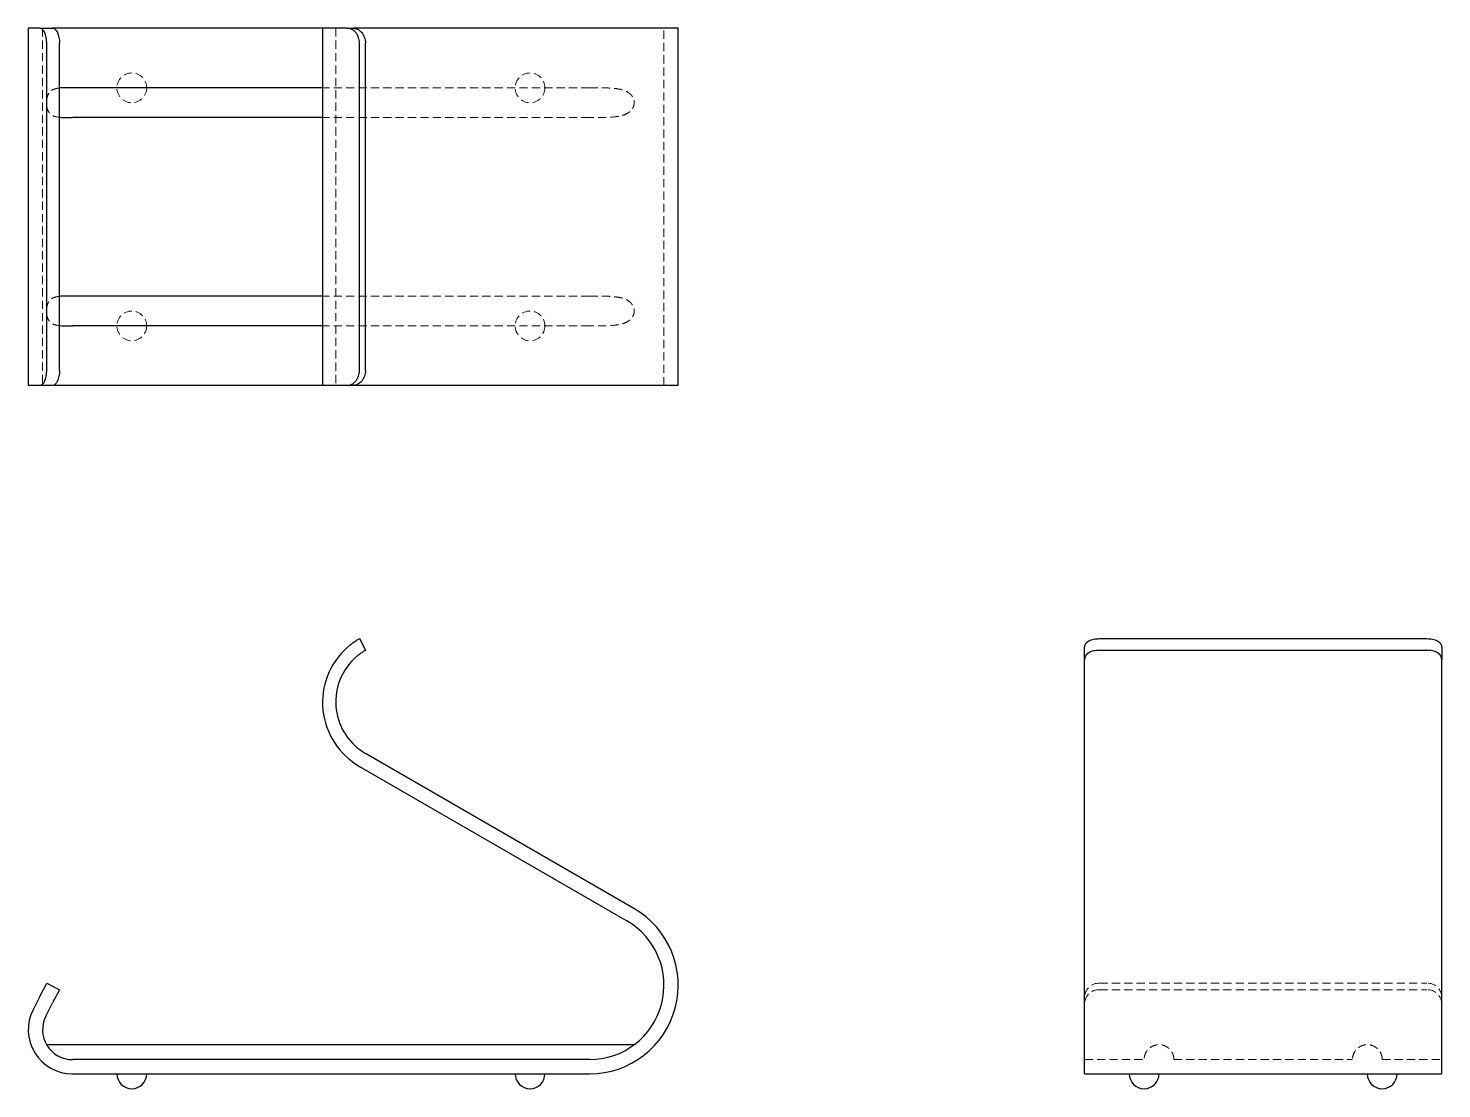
# Model space of a CAD drawing. Header units: millimetres. Extents: x 33 to 250, y 22 to 185.
import ezdxf

# ---------------------------------------------------------------- set-up
doc = ezdxf.new("R2010")
doc.units = ezdxf.units.MM
doc.linetypes.add('HIDDEN', pattern=[1.905, 1.27, -0.635])

msp = doc.modelspace()

# ---------------------------------------------------------------- linework, layer by layer
at = {"color": 7, "linetype": 'Continuous', "lineweight": 25}
for p, q in [((33, 185.47), (33, 130.53)), ((33.75, 185.47), (33, 185.47)), ((34.8, 185.47), (33.75, 185.47)), ((34.8, 185.47), (36.75, 185.47)), ((39.78, 185.47), (36.75, 185.47)), ((78.29, 185.47), (39.78, 185.47)), ((78.29, 185.47), (78.29, 130.53)), ((82.09, 185.47), (78.29, 185.47)), ((82.09, 185.47), (83.03, 185.47)), ((84.88, 185.47), (83.03, 185.47)), ((126.18, 185.47), (84.88, 185.47)), ((133, 185.47), (126.18, 185.47)), ((133, 130.53), (133, 185.47)), ((35.84, 132.82), (35.84, 183.18)), ((37.8, 132.82), (37.8, 183.18)), ((83.96, 132.82), (83.96, 183.18)), ((84.88, 132.82), (84.88, 183.18)), ((78.29, 176.31), (39.78, 176.31)), ((78.29, 171.74), (39.78, 171.74)), ((78.29, 144.26), (39.78, 144.26)), ((78.29, 139.68), (39.78, 139.68)), ((33.75, 130.53), (33, 130.53)), ((34.8, 130.53), (33.75, 130.53)), ((36.75, 130.53), (34.8, 130.53)), ((39.78, 130.53), (36.75, 130.53)), ((78.29, 130.53), (39.78, 130.53)), ((82.09, 130.53), (78.29, 130.53)), ((83.03, 130.53), (82.09, 130.53)), ((84.88, 130.53), (83.03, 130.53)), ((126.18, 130.53), (84.88, 130.53)), ((133, 130.53), (126.18, 130.53)), ((83.96, 91.56), (84.88, 89.76)), ((197.82, 91.56), (248.18, 91.56)), ((195.53, 88.35), (195.53, 90.2)), ((197.82, 89.76), (248.18, 89.76)), ((250.47, 90.2), (250.47, 88.35)), ((195.53, 73.9), (195.53, 88.35)), ((250.47, 73.9), (250.47, 88.35)), ((83.96, 71.89), (125.08, 48.15)), ((126.18, 50.06), (84.88, 73.9)), ((195.53, 50.06), (195.53, 73.9)), ((250.47, 50.06), (250.47, 73.9)), ((195.53, 24.6), (195.53, 50.06)), ((250.47, 24.6), (250.47, 50.06)), ((34.8, 36.51), (35.84, 38.54)), ((35.84, 38.54), (37.8, 37.54)), ((37.8, 37.54), (36.75, 35.5)), ((34.8, 36.51), (33.75, 34.47)), ((35.7, 33.47), (36.75, 35.5)), ((126.21, 29.08), (35.82, 29.08)), ((119.36, 26.79), (39.78, 26.79)), ((39.78, 24.6), (119.36, 24.6)), ((195.53, 24.6), (250.47, 24.6))]:
    msp.add_line(p, q, dxfattribs=at)
at = {"color": 7, "linetype": 'HIDDEN', "lineweight": 18}
for p, q in [((35.2, 185.47), (35.2, 130.53)), ((80.3, 185.47), (80.3, 130.53)), ((130.8, 130.53), (130.8, 185.47)), ((119.36, 176.31), (78.29, 176.31)), ((119.36, 171.74), (78.29, 171.74)), ((119.36, 144.26), (78.29, 144.26)), ((119.36, 139.68), (78.29, 139.68)), ((197.82, 38.54), (248.18, 38.54)), ((197.82, 37.54), (248.18, 37.54)), ((195.53, 26.79), (204.68, 26.79)), ((209.26, 26.79), (236.74, 26.79)), ((241.31, 26.79), (250.47, 26.79))]:
    msp.add_line(p, q, dxfattribs=at)
at = {"color": 7, "linetype": 'Continuous', "lineweight": 25, "flags": 128}
for points in [[(35.84, 183.18), (35.82, 183.63), (35.76, 184.06), (35.67, 184.45), (35.54, 184.8), (35.38, 185.09), (35.2, 185.3), (35, 185.43), (34.8, 185.47)], [(36.75, 185.47), (36.96, 185.43), (37.15, 185.3), (37.33, 185.09), (37.49, 184.8), (37.62, 184.45), (37.72, 184.06), (37.78, 183.63), (37.8, 183.18)], [(34.8, 130.53), (35, 130.57), (35.2, 130.7), (35.38, 130.91), (35.54, 131.2), (35.67, 131.54), (35.76, 131.94), (35.82, 132.37), (35.84, 132.82)], [(37.8, 132.82), (37.78, 132.37), (37.72, 131.94), (37.62, 131.54), (37.49, 131.2), (37.33, 130.91), (37.15, 130.7), (36.96, 130.57), (36.75, 130.53)]]:
    msp.add_lwpolyline(points, dxfattribs=at)
at = {"color": 7, "linetype": 'HIDDEN', "lineweight": 18}
for centre in [(48.93, 176.31), (110.2, 176.31), (48.93, 139.68), (110.2, 139.68)]:
    msp.add_circle(centre, 2.29, dxfattribs=at)
at = {"color": 7, "linetype": 'Continuous', "lineweight": 25}
for centre, radius, start, end in [((89.64, 81.73), 11.36, 131.7107, 240), ((89.46, 81.83), 9.16, 134.597, 240), ((119.36, 38.24), 13.64, 270, 60), ((119.36, 38.24), 11.45, 270, 60), ((39.78, 31.37), 6.78, 152.7829, 270), ((39.78, 31.37), 4.58, 152.7829, 270), ((48.93, 24.6), 2.29, 180, 0), ((110.2, 24.6), 2.29, 180, 0), ((204.68, 24.6), 2.29, 180, 0), ((241.31, 24.6), 2.29, 180, 0)]:
    msp.add_arc(centre, radius, start, end, dxfattribs=at)
at = {"color": 7, "linetype": 'HIDDEN', "lineweight": 18}
for centre, start, end in [((197.7, 36.37), 86.8428, 176.4493), ((197.7, 35.37), 86.8428, 176.4493), ((248.3, 36.37), 3.5507, 93.1572), ((248.3, 35.37), 3.5507, 93.1572)]:
    msp.add_arc(centre, 2.17, start, end, dxfattribs=at)
at = {"color": 7, "linetype": 'Continuous', "lineweight": 25}
for points, knots in [([(83.96, 183.18), (83.96, 183.34), (83.95, 183.49), (83.9, 183.78), (83.86, 183.93), (83.76, 184.21), (83.7, 184.34), (83.56, 184.59), (83.47, 184.7), (83.2, 185.02), (82.99, 185.19), (82.66, 185.36), (82.54, 185.4), (82.31, 185.46), (82.2, 185.47), (82.09, 185.47)], [0, 0, 0, 0, 0.125, 0.125, 0.25, 0.25, 0.375, 0.375, 0.5, 0.5, 0.75, 0.75, 0.875, 0.875, 1, 1, 1, 1]), ([(83.03, 185.47), (83.14, 185.47), (83.25, 185.46), (83.47, 185.4), (83.58, 185.36), (83.8, 185.25), (83.91, 185.18), (84.11, 185.02), (84.21, 184.92), (84.48, 184.6), (84.63, 184.35), (84.83, 183.79), (84.88, 183.49), (84.88, 183.18)], [0, 0, 0, 0, 0.125, 0.125, 0.25, 0.25, 0.375, 0.375, 0.5, 0.5, 0.75, 0.75, 1, 1, 1, 1]), ([(39.78, 176.31), (39.52, 176.31), (39.01, 176.31), (38.34, 176.31), (37.95, 176.28), (37.8, 176.27)], [0, 0, 0, 0, 0.370647, 0.752045, 1, 1, 1, 1]), ([(37.8, 171.79), (37.91, 171.78), (38.24, 171.74), (38.9, 171.74), (39.46, 171.74), (39.78, 171.74)], [0, 0, 0, 0, 0.188445, 0.534475, 1, 1, 1, 1]), ([(39.78, 144.26), (39.52, 144.26), (39.01, 144.26), (38.34, 144.26), (37.95, 144.23), (37.8, 144.21)], [0, 0, 0, 0, 0.370647, 0.752045, 1, 1, 1, 1]), ([(37.8, 139.74), (37.91, 139.72), (38.24, 139.69), (38.9, 139.69), (39.46, 139.68), (39.78, 139.68)], [0, 0, 0, 0, 0.188445, 0.534475, 1, 1, 1, 1]), ([(82.09, 130.53), (82.2, 130.53), (82.31, 130.54), (82.54, 130.6), (82.66, 130.64), (82.88, 130.75), (82.99, 130.82), (83.19, 130.99), (83.29, 131.08), (83.47, 131.29), (83.55, 131.41), (83.7, 131.66), (83.76, 131.79), (83.91, 132.21), (83.96, 132.51), (83.96, 132.82)], [0, 0, 0, 0, 0.125, 0.125, 0.25, 0.25, 0.375, 0.375, 0.5, 0.5, 0.625, 0.625, 0.75, 0.75, 1, 1, 1, 1]), ([(84.88, 132.82), (84.88, 132.66), (84.87, 132.51), (84.82, 132.22), (84.78, 132.07), (84.68, 131.79), (84.62, 131.66), (84.47, 131.41), (84.39, 131.29), (84.12, 130.97), (83.91, 130.81), (83.58, 130.64), (83.47, 130.6), (83.25, 130.54), (83.14, 130.53), (83.03, 130.53)], [0, 0, 0, 0, 0.125, 0.125, 0.25, 0.25, 0.375, 0.375, 0.5, 0.5, 0.75, 0.75, 0.875, 0.875, 1, 1, 1, 1]), ([(82.09, 90.2), (82.2, 90.3), (82.31, 90.4), (82.54, 90.59), (82.66, 90.68), (82.88, 90.85), (82.99, 90.93), (83.19, 91.07), (83.29, 91.14), (83.47, 91.26), (83.55, 91.31), (83.7, 91.4), (83.76, 91.44), (83.91, 91.53), (83.96, 91.56), (83.96, 91.56)], [0, 0, 0, 0, 0.125, 0.125, 0.25, 0.25, 0.375, 0.375, 0.5, 0.5, 0.625, 0.625, 0.75, 0.75, 1, 1, 1, 1]), ([(195.53, 90.2), (195.53, 90.3), (195.54, 90.4), (195.6, 90.59), (195.64, 90.68), (195.75, 90.85), (195.82, 90.93), (195.99, 91.07), (196.08, 91.14), (196.29, 91.26), (196.41, 91.31), (196.66, 91.4), (196.79, 91.44), (197.21, 91.53), (197.51, 91.56), (197.82, 91.56)], [0, 0, 0, 0, 0.125, 0.125, 0.25, 0.25, 0.375, 0.375, 0.5, 0.5, 0.625, 0.625, 0.75, 0.75, 1, 1, 1, 1]), ([(248.18, 91.56), (248.34, 91.56), (248.49, 91.55), (248.78, 91.52), (248.93, 91.5), (249.21, 91.44), (249.34, 91.4), (249.59, 91.31), (249.7, 91.26), (250.02, 91.08), (250.19, 90.94), (250.36, 90.68), (250.4, 90.59), (250.46, 90.4), (250.47, 90.3), (250.47, 90.2)], [0, 0, 0, 0, 0.125, 0.125, 0.25, 0.25, 0.375, 0.375, 0.5, 0.5, 0.75, 0.75, 0.875, 0.875, 1, 1, 1, 1]), ([(84.88, 89.76), (84.88, 89.76), (84.87, 89.75), (84.82, 89.72), (84.78, 89.7), (84.68, 89.64), (84.62, 89.6), (84.47, 89.51), (84.39, 89.46), (84.12, 89.28), (83.91, 89.12), (83.58, 88.86), (83.47, 88.76), (83.25, 88.56), (83.14, 88.46), (83.03, 88.35)], [0, 0, 0, 0, 0.125, 0.125, 0.25, 0.25, 0.375, 0.375, 0.5, 0.5, 0.75, 0.75, 0.875, 0.875, 1, 1, 1, 1]), ([(197.82, 89.76), (197.66, 89.76), (197.51, 89.75), (197.22, 89.72), (197.07, 89.7), (196.79, 89.64), (196.66, 89.6), (196.41, 89.51), (196.29, 89.46), (195.97, 89.28), (195.81, 89.12), (195.64, 88.86), (195.6, 88.76), (195.54, 88.56), (195.53, 88.46), (195.53, 88.35)], [0, 0, 0, 0, 0.125, 0.125, 0.25, 0.25, 0.375, 0.375, 0.5, 0.5, 0.75, 0.75, 0.875, 0.875, 1, 1, 1, 1]), ([(250.47, 88.35), (250.47, 88.46), (250.46, 88.56), (250.4, 88.76), (250.36, 88.85), (250.25, 89.03), (250.18, 89.11), (250.02, 89.27), (249.92, 89.34), (249.6, 89.52), (249.35, 89.61), (248.79, 89.73), (248.49, 89.76), (248.18, 89.76)], [0, 0, 0, 0, 0.125, 0.125, 0.25, 0.25, 0.375, 0.375, 0.5, 0.5, 0.75, 0.75, 1, 1, 1, 1])]:
    msp.add_open_spline(points, degree=3, knots=knots, dxfattribs=at)
at = {"color": 7, "linetype": 'HIDDEN', "lineweight": 18}
for points, knots in [([(37.8, 176.27), (37.77, 176.26), (37.54, 176.25), (37.08, 176.16), (36.52, 175.93), (36.11, 175.45), (35.89, 174.92), (35.86, 174.54), (35.84, 174.4)], [0, 0, 0, 0, 0.031135, 0.210204, 0.462051, 0.671756, 0.88222, 1, 1, 1, 1]), ([(119.36, 176.31), (120.05, 176.31), (120.74, 176.32), (121.76, 176.3), (122.1, 176.29), (122.76, 176.26), (123.1, 176.23), (123.74, 176.15), (124.06, 176.09), (124.66, 175.92), (124.96, 175.8), (125.36, 175.56), (125.49, 175.47), (125.72, 175.26), (125.83, 175.14), (126.01, 174.87), (126.09, 174.72), (126.17, 174.47), (126.19, 174.39), (126.21, 174.22), (126.22, 174.13), (126.22, 173.95), (126.22, 173.86), (126.19, 173.69), (126.17, 173.61), (126.1, 173.36), (126.02, 173.2), (125.84, 172.93), (125.74, 172.81), (125.51, 172.59), (125.38, 172.5), (124.98, 172.26), (124.69, 172.14), (124.08, 171.96), (123.76, 171.91), (122.79, 171.78), (122.12, 171.75), (120.75, 171.73), (120.06, 171.74), (119.36, 171.74)], [0, 0, 0, 0, 0.125, 0.125, 0.1875, 0.1875, 0.25, 0.25, 0.3125, 0.3125, 0.375, 0.375, 0.40625, 0.40625, 0.4375, 0.4375, 0.46875, 0.46875, 0.484375, 0.484375, 0.5, 0.5, 0.515625, 0.515625, 0.53125, 0.53125, 0.5625, 0.5625, 0.59375, 0.59375, 0.625, 0.625, 0.6875, 0.6875, 0.75, 0.75, 0.875, 0.875, 1, 1, 1, 1]), ([(35.84, 173.58), (35.85, 173.55), (35.86, 173.29), (35.99, 172.86), (36.27, 172.36), (36.77, 171.98), (37.3, 171.83), (37.71, 171.8), (37.8, 171.79)], [0, 0, 0, 0, 0.0283531, 0.2205502, 0.4140969, 0.6170743, 0.9123742, 1, 1, 1, 1]), ([(37.8, 144.21), (37.77, 144.21), (37.54, 144.2), (37.08, 144.11), (36.52, 143.88), (36.11, 143.4), (35.89, 142.87), (35.86, 142.49), (35.84, 142.35)], [0, 0, 0, 0, 0.031135, 0.210204, 0.462051, 0.671756, 0.88222, 1, 1, 1, 1]), ([(119.36, 144.26), (120.05, 144.26), (120.74, 144.27), (121.76, 144.25), (122.1, 144.24), (122.76, 144.21), (123.1, 144.18), (123.74, 144.1), (124.06, 144.04), (124.66, 143.87), (124.96, 143.75), (125.36, 143.51), (125.49, 143.42), (125.72, 143.21), (125.83, 143.09), (126.01, 142.82), (126.09, 142.67), (126.17, 142.42), (126.19, 142.34), (126.21, 142.16), (126.22, 142.08), (126.22, 141.9), (126.22, 141.81), (126.19, 141.64), (126.17, 141.55), (126.1, 141.31), (126.02, 141.15), (125.84, 140.88), (125.74, 140.76), (125.51, 140.54), (125.38, 140.45), (124.98, 140.2), (124.69, 140.09), (124.08, 139.91), (123.76, 139.85), (122.79, 139.73), (122.12, 139.7), (120.75, 139.68), (120.06, 139.68), (119.36, 139.68)], [0, 0, 0, 0, 0.125, 0.125, 0.1875, 0.1875, 0.25, 0.25, 0.3125, 0.3125, 0.375, 0.375, 0.40625, 0.40625, 0.4375, 0.4375, 0.46875, 0.46875, 0.484375, 0.484375, 0.5, 0.5, 0.515625, 0.515625, 0.53125, 0.53125, 0.5625, 0.5625, 0.59375, 0.59375, 0.625, 0.625, 0.6875, 0.6875, 0.75, 0.75, 0.875, 0.875, 1, 1, 1, 1]), ([(35.84, 141.53), (35.85, 141.49), (35.86, 141.24), (35.99, 140.81), (36.27, 140.31), (36.77, 139.93), (37.3, 139.78), (37.71, 139.74), (37.8, 139.74)], [0, 0, 0, 0, 0.028353, 0.22055, 0.414097, 0.617074, 0.912374, 1, 1, 1, 1]), ([(209.26, 26.79), (209.26, 26.79), (209.27, 26.86), (209.25, 27.04), (209.24, 27.12), (209.21, 27.31), (209.18, 27.42), (209.1, 27.66), (209.04, 27.8), (208.87, 28.09), (208.75, 28.25), (208.51, 28.49), (208.42, 28.57), (208.21, 28.73), (208.09, 28.8), (207.82, 28.93), (207.67, 28.98), (207.42, 29.04), (207.34, 29.06), (207.16, 29.08), (207.08, 29.08), (206.9, 29.08), (206.81, 29.08), (206.64, 29.06), (206.55, 29.05), (206.31, 28.99), (206.15, 28.94), (205.88, 28.81), (205.76, 28.74), (205.54, 28.58), (205.45, 28.5), (205.2, 28.26), (205.09, 28.11), (204.91, 27.81), (204.85, 27.67), (204.73, 27.3), (204.7, 27.11), (204.68, 26.86), (204.68, 26.79), (204.68, 26.79)], [0, 0, 0, 0, 0.125, 0.125, 0.1875, 0.1875, 0.25, 0.25, 0.3125, 0.3125, 0.375, 0.375, 0.40625, 0.40625, 0.4375, 0.4375, 0.46875, 0.46875, 0.484375, 0.484375, 0.5, 0.5, 0.515625, 0.515625, 0.53125, 0.53125, 0.5625, 0.5625, 0.59375, 0.59375, 0.625, 0.625, 0.6875, 0.6875, 0.75, 0.75, 0.875, 0.875, 1, 1, 1, 1]), ([(241.31, 26.79), (241.31, 26.79), (241.32, 26.86), (241.3, 27.04), (241.29, 27.12), (241.26, 27.31), (241.23, 27.42), (241.15, 27.66), (241.09, 27.8), (240.92, 28.09), (240.8, 28.25), (240.56, 28.49), (240.47, 28.57), (240.26, 28.73), (240.14, 28.8), (239.87, 28.93), (239.72, 28.98), (239.47, 29.04), (239.39, 29.06), (239.22, 29.08), (239.13, 29.08), (238.95, 29.08), (238.86, 29.08), (238.69, 29.06), (238.61, 29.05), (238.36, 28.99), (238.2, 28.94), (237.93, 28.81), (237.81, 28.74), (237.59, 28.58), (237.5, 28.5), (237.26, 28.26), (237.14, 28.11), (236.96, 27.81), (236.91, 27.67), (236.78, 27.3), (236.75, 27.11), (236.73, 26.86), (236.74, 26.79), (236.74, 26.79)], [0, 0, 0, 0, 0.125, 0.125, 0.1875, 0.1875, 0.25, 0.25, 0.3125, 0.3125, 0.375, 0.375, 0.40625, 0.40625, 0.4375, 0.4375, 0.46875, 0.46875, 0.484375, 0.484375, 0.5, 0.5, 0.515625, 0.515625, 0.53125, 0.53125, 0.5625, 0.5625, 0.59375, 0.59375, 0.625, 0.625, 0.6875, 0.6875, 0.75, 0.75, 0.875, 0.875, 1, 1, 1, 1])]:
    msp.add_open_spline(points, degree=3, knots=knots, dxfattribs=at)

doc.saveas('drawing.dxf')
